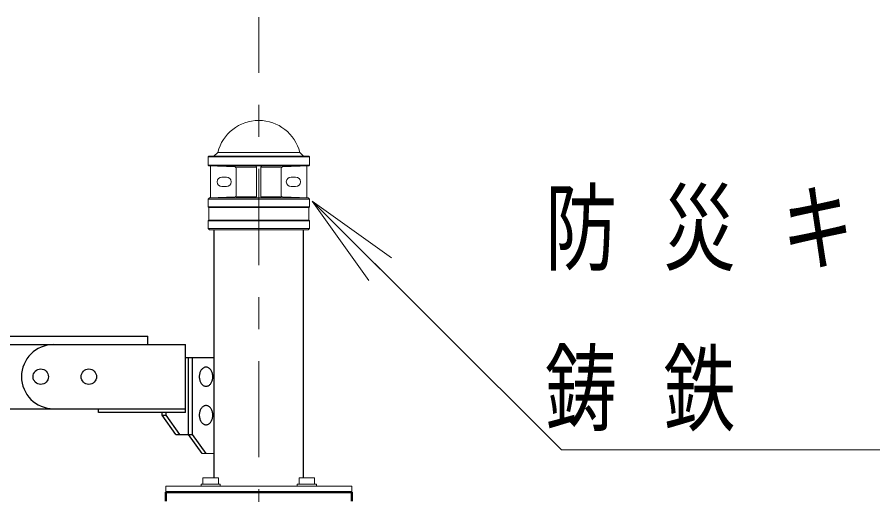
# Model space of a CAD drawing. Units: millimetres on the paper. Extents: x -365 to 10, y -38 to 257.
# Drawn here: x -250.43 to -223.74, y 114.41 to 129.32 of the extents above; entities that cross this region are included whole.
import ezdxf

# ---------------------------------------------------------------- set-up
doc = ezdxf.new("R2010")
doc.units = ezdxf.units.MM
doc.linetypes.add('USER2', pattern=[6, 3, -1, 1, -1])
doc.layers.add('LY_1', color=7, linetype='Continuous', lineweight=13)
doc.styles.add('ＭＳ ゴシック', font='')
doc.styles.get('ＭＳ ゴシック').set_extended_font_data('MS Gothic')

msp = doc.modelspace()

# ---------------------------------------------------------------- linework, layer by layer
at = {"layer": 'LY_1', "linetype": 'USER2'}
msp.add_line((-242.891, 61.582), (-242.891, 129.321), dxfattribs=at)
at = {"layer": 'LY_1'}
for p, q in [((-244.471, 124.959), (-244.451, 124.979)), ((-244.471, 124.959), (-241.311, 124.959)), ((-244.471, 124.959), (-244.471, 124.699)), ((-244.451, 124.979), (-241.331, 124.979)), ((-244.289, 124.979), (-244.171, 125.097)), ((-244.171, 125.097), (-241.611, 125.097)), ((-241.493, 124.979), (-241.611, 125.097)), ((-241.331, 124.979), (-241.311, 124.959)), ((-241.311, 124.959), (-241.311, 124.699)), ((-244.471, 124.699), (-244.451, 124.679)), ((-244.471, 124.699), (-241.311, 124.699)), ((-244.451, 124.679), (-241.331, 124.679)), ((-244.451, 124.679), (-243.629, 124.643)), ((-244.391, 124.674), (-244.391, 123.683)), ((-241.331, 124.679), (-242.153, 124.643)), ((-241.391, 124.674), (-241.391, 123.683)), ((-241.331, 124.679), (-241.311, 124.699)), ((-243.591, 124.641), (-242.961, 124.641)), ((-243.591, 124.603), (-243.591, 123.754)), ((-242.961, 124.639), (-242.961, 123.719)), ((-242.191, 124.641), (-242.821, 124.641)), ((-242.821, 124.639), (-242.821, 123.719)), ((-242.191, 124.603), (-242.191, 123.754)), ((-244.041, 124.329), (-243.901, 124.329)), ((-241.741, 124.329), (-241.881, 124.329)), ((-244.041, 124.029), (-243.901, 124.029)), ((-241.741, 124.029), (-241.881, 124.029)), ((-244.431, 123.679), (-244.471, 123.639)), ((-244.471, 123.639), (-244.471, 123.399)), ((-244.471, 123.639), (-241.311, 123.639)), ((-244.431, 123.679), (-243.629, 123.714)), ((-244.431, 123.679), (-241.351, 123.679)), ((-243.591, 123.715), (-242.961, 123.715)), ((-242.191, 123.715), (-242.821, 123.715)), ((-241.351, 123.679), (-242.153, 123.714)), ((-241.351, 123.679), (-241.311, 123.639)), ((-241.311, 123.639), (-241.311, 123.399)), ((-241.222, 123.579), (-239.101, 121.458)), ((-241.222, 123.579), (-238.747, 121.811)), ((-239.455, 121.104), (-241.222, 123.579)), ((-244.471, 123.399), (-244.451, 123.379)), ((-244.471, 123.399), (-241.311, 123.399)), ((-244.451, 123.379), (-244.451, 122.979)), ((-244.451, 123.379), (-241.331, 123.379)), ((-241.311, 123.399), (-241.331, 123.379)), ((-241.331, 123.379), (-241.331, 122.979)), ((-244.451, 122.979), (-244.471, 122.959)), ((-244.471, 122.959), (-244.471, 122.719)), ((-244.471, 122.959), (-241.311, 122.959)), ((-244.451, 122.979), (-241.331, 122.979)), ((-241.331, 122.979), (-241.311, 122.959)), ((-241.311, 122.959), (-241.311, 122.719)), ((-244.471, 122.719), (-244.431, 122.679)), ((-244.471, 122.719), (-241.311, 122.719)), ((-244.431, 122.679), (-241.351, 122.679)), ((-241.311, 122.719), (-241.351, 122.679)), ((-244.151, 114.941), (-244.631, 114.941)), ((-244.631, 114.941), (-244.631, 114.741)), ((-244.151, 114.941), (-244.151, 114.741)), ((-241.631, 114.941), (-241.631, 114.741)), ((-241.151, 114.941), (-241.631, 114.941)), ((-241.151, 114.941), (-241.151, 114.741)), ((-239.991, 114.677), (-245.791, 114.677)), ((-245.791, 114.677), (-245.791, 114.497)), ((-244.691, 114.741), (-244.691, 114.677)), ((-244.091, 114.741), (-244.691, 114.741)), ((-244.091, 114.741), (-244.091, 114.677)), ((-241.691, 114.741), (-241.691, 114.677)), ((-241.091, 114.741), (-241.691, 114.741)), ((-241.091, 114.741), (-241.091, 114.677)), ((-239.991, 114.677), (-239.991, 114.497))]:
    msp.add_line(p, q, dxfattribs=at)
at = {"layer": 'LY_1', "lineweight": 25}
for p, q in [((-244.289, 122.679), (-244.289, 114.941)), ((-241.493, 114.941), (-241.493, 122.679)), ((-275.291, 119.097), (-249.291, 119.097)), ((-275.291, 117.097), (-249.291, 117.097))]:
    msp.add_line(p, q, dxfattribs=at)
at = {"layer": 'LY_1', "color": 40, "lineweight": 25}
for p in [(-275.291, 119.357), (-246.351, 119.097)]:
    msp.add_line(p, (-246.351, 119.357), dxfattribs=at)
at = {"layer": 'LY_1', "color": 4, "lineweight": 25}
for p, q in [((-249.291, 119.097), (-245.171, 119.097)), ((-245.171, 116.977), (-245.171, 119.097)), ((-245.171, 118.697), (-244.289, 118.697)), ((-245.086, 116.297), (-245.086, 118.697)), ((-244.958, 116.297), (-244.958, 118.697)), ((-249.291, 117.097), (-245.171, 117.097)), ((-247.891, 116.977), (-247.891, 117.097)), ((-245.171, 116.977), (-247.891, 116.977)), ((-245.906, 116.897), (-245.906, 116.977)), ((-245.779, 116.897), (-245.779, 116.977)), ((-245.906, 116.897), (-245.779, 116.897)), ((-245.481, 116.297), (-245.906, 116.897)), ((-245.354, 116.297), (-245.779, 116.897)), ((-245.481, 116.297), (-244.958, 116.297)), ((-244.661, 115.697), (-245.086, 116.297)), ((-244.534, 115.697), (-244.958, 116.297))]:
    msp.add_line(p, q, dxfattribs=at)
at = {"layer": 'LY_1', "color": 4}
msp.add_line((-244.661, 115.697), (-244.289, 115.697), dxfattribs=at)
at = {"layer": 'LY_1', "color": 140, "lineweight": 50}
for p, q in [((-245.791, 114.497), (-239.991, 114.497)), ((-245.791, 114.497), (-245.791, 114.213)), ((-239.991, 114.497), (-239.991, 114.213))]:
    msp.add_line(p, q, dxfattribs=at)
at = {"layer": 'LY_1'}
msp.add_lwpolyline([(-241.222, 123.579), (-233.452, 115.809), (-206.452, 115.809)], dxfattribs=at)
at = {"layer": 'LY_1', "color": 4, "lineweight": 25}
for points in [[(-244.534, 118.397), (-244.553, 118.395), (-244.571, 118.392), (-244.589, 118.386), (-244.607, 118.378), (-244.624, 118.368), (-244.64, 118.356), (-244.656, 118.342), (-244.67, 118.326), (-244.684, 118.309), (-244.697, 118.289), (-244.708, 118.269), (-244.718, 118.247), (-244.726, 118.223), (-244.733, 118.199), (-244.739, 118.174), (-244.743, 118.149), (-244.745, 118.123), (-244.746, 118.097), (-244.745, 118.07), (-244.743, 118.044), (-244.739, 118.019), (-244.733, 117.994), (-244.726, 117.97), (-244.718, 117.947), (-244.708, 117.924), (-244.697, 117.904), (-244.684, 117.884), (-244.67, 117.867), (-244.656, 117.851), (-244.64, 117.837), (-244.624, 117.825), (-244.607, 117.815), (-244.589, 117.807), (-244.571, 117.801), (-244.553, 117.798), (-244.534, 117.797), (-244.516, 117.798), (-244.497, 117.801), (-244.479, 117.807), (-244.461, 117.815), (-244.444, 117.825), (-244.428, 117.837), (-244.412, 117.851), (-244.398, 117.867), (-244.384, 117.884), (-244.372, 117.904), (-244.36, 117.924), (-244.35, 117.947), (-244.342, 117.97), (-244.335, 117.994), (-244.329, 118.019), (-244.325, 118.044), (-244.323, 118.07), (-244.322, 118.097), (-244.323, 118.123), (-244.325, 118.149), (-244.329, 118.174), (-244.335, 118.199), (-244.342, 118.223), (-244.35, 118.247), (-244.36, 118.269), (-244.372, 118.289), (-244.384, 118.309), (-244.398, 118.326), (-244.412, 118.342), (-244.428, 118.356), (-244.444, 118.368), (-244.461, 118.378), (-244.479, 118.386), (-244.497, 118.392), (-244.516, 118.395)], [(-244.534, 117.197), (-244.553, 117.195), (-244.571, 117.192), (-244.589, 117.186), (-244.607, 117.178), (-244.624, 117.168), (-244.64, 117.156), (-244.656, 117.142), (-244.67, 117.126), (-244.684, 117.109), (-244.697, 117.089), (-244.708, 117.069), (-244.718, 117.047), (-244.726, 117.023), (-244.733, 116.999), (-244.739, 116.974), (-244.743, 116.949), (-244.745, 116.923), (-244.746, 116.897), (-244.745, 116.87), (-244.743, 116.844), (-244.739, 116.819), (-244.733, 116.794), (-244.726, 116.77), (-244.718, 116.747), (-244.708, 116.724), (-244.697, 116.704), (-244.684, 116.684), (-244.67, 116.667), (-244.656, 116.651), (-244.64, 116.637), (-244.624, 116.625), (-244.607, 116.615), (-244.589, 116.607), (-244.571, 116.601), (-244.553, 116.598), (-244.534, 116.597), (-244.516, 116.598), (-244.497, 116.601), (-244.479, 116.607), (-244.461, 116.615), (-244.444, 116.625), (-244.428, 116.637), (-244.412, 116.651), (-244.398, 116.667), (-244.384, 116.684), (-244.372, 116.704), (-244.36, 116.724), (-244.35, 116.747), (-244.342, 116.77), (-244.335, 116.794), (-244.329, 116.819), (-244.325, 116.844), (-244.323, 116.87), (-244.322, 116.897), (-244.323, 116.923), (-244.325, 116.949), (-244.329, 116.974), (-244.335, 116.999), (-244.342, 117.023), (-244.35, 117.047), (-244.36, 117.069), (-244.372, 117.089), (-244.384, 117.109), (-244.398, 117.126), (-244.412, 117.142), (-244.428, 117.156), (-244.444, 117.168), (-244.461, 117.178), (-244.479, 117.186), (-244.497, 117.192), (-244.516, 117.195)]]:
    msp.add_lwpolyline(points, close=True, dxfattribs=at)
for centre in [(-249.691, 118.097), (-248.191, 118.097)]:
    msp.add_circle(centre, 0.24, dxfattribs=at)
at = {"layer": 'LY_1'}
for centre, radius, start, end in [((-242.891, 124.777), 1.319, 14.0025, 165.9975), ((-243.001, 124.639), 0.04, 0, 90), ((-242.781, 124.639), 0.04, 90, 180), ((-243.631, 124.603), 0.04, 0, 87.5), ((-242.151, 124.603), 0.04, 92.5, 180), ((-244.041, 124.179), 0.15, 90, 270), ((-243.901, 124.179), 0.15, 270, 90), ((-241.881, 124.179), 0.15, 90, 270), ((-241.741, 124.179), 0.15, 270, 90), ((-243.631, 123.754), 0.04, 272.5, 0), ((-243.001, 123.719), 0.04, 270, 0), ((-242.781, 123.719), 0.04, 180, 270), ((-242.151, 123.754), 0.04, 180, 267.5)]:
    msp.add_arc(centre, radius, start, end, dxfattribs=at)
at = {"layer": 'LY_1', "color": 4, "lineweight": 25}
msp.add_arc((-249.291, 118.097), 1, 90, 270, dxfattribs=at)

# ---------------------------------------------------------------- texts
at = {"layer": 'LY_1', "char_height": 2.199, "attachment_point": 4, "style": 'ＭＳ ゴシック'}
for s, insert in [('\\T1.64;\\W0.75;防災キャップ：', (-233.962, 122.609)), ('\\T1.64;\\W0.75;鋳鉄\u3000ＦＣＤ４５０', (-233.962, 117.609))]:
    msp.add_mtext(s, dxfattribs=dict(at, insert=insert))

doc.saveas('drawing.dxf')
